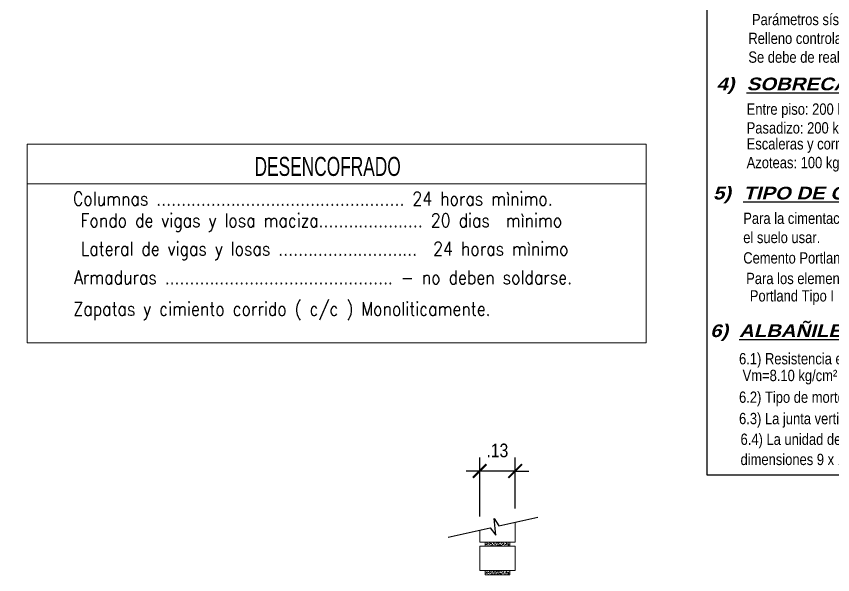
# Model space of a CAD drawing. Header units: millimetres. Extents: x -3570 to 5754, y -12788176 to 1214.
# Drawn here: x 3342.86 to 3348.86, y 1142.55 to 1146.65 of the extents above; entities that cross this region are included whole.
import ezdxf
from ezdxf import colors
from ezdxf.entities.mleader import LeaderData, LeaderLine
from ezdxf.enums import TextEntityAlignment as Align
from ezdxf.math import Vec2, Vec3

# ---------------------------------------------------------------- set-up
doc = ezdxf.new("R2010")
doc.units = ezdxf.units.MM
for name, color, linetype in [('.D1 Corte', 1, 'Continuous'), ('.D1 cotas', 1, 'Continuous'), ('.D1 Texto', 7, 'Continuous')]:
    doc.layers.add(name, color=color, linetype=linetype)
for name, color, linetype, lineweight in [('CEM_02', 2, 'Continuous', 20), ('CEM_TEXTOS 1', 3, 'Continuous', 15), ('CEM_TEXTOS 3', 6, 'Continuous', 15), ('CONCRETO', 152, 'Continuous', 20), ('LADRILLO', 30, 'Continuous', 0)]:
    doc.layers.add(name, color=color, linetype=linetype, lineweight=lineweight)
doc.styles.add('Anot 2mm', font='ARIALN.TTF', dxfattribs={"height": 0.002})
doc.styles.add('arialblak', font='')
doc.styles.add('BIL', font='swissci.ttf')
doc.styles.add('LETRAS', font='arial.ttf')
doc.styles.add('llamada 50', font='romans.shx', dxfattribs={"width": 0.85, "height": 2})
doc.styles.get('arialblak').set_extended_font_data('Arial Black', italic=True)
doc.dimstyles.new('Anot Alfredo', dxfattribs={"dimtxt": 0.002, "dimasz": 0.002, "dimexe": 0.002, "dimexo": 0.002, "dimgap": 0.002, "dimtad": 2, "dimtih": 1, "dimtoh": 1, "dimzin": 4, "dimdsep": 46, "dimtxsty": 'Anot 2mm', "dimblk": 'ARCHTICK', "dimcen": 0, "dimdle": 0.002, "dimclrd": 1, "dimclre": 1, "dimclrt": 7, "dimaunit": 1, "dimadec": 3, "dimazin": 0, "dimtfac": 1, "dimtix": 1, "dimtmove": 2, "dimatfit": 0, "dimldrblk": 'ARCHTICK', "dimfxl": 0.005, "dimtolj": 1, "dimtzin": 0, "dimlwd": -1, "dimlwe": -1, "dimarcsym": 0})

# ---------------------------------------------------------------- blocks, each defined once
blk = doc.blocks.new('ET')
blk.add_lwpolyline([(2922.445597622317, 1593.503943493162), (2932.054646619473, 1593.503943493163), (2932.054646619473, 1599.947141453567), (2922.445597622317, 1599.947141453567)], close=True)
for s, height, style, p in [('4) ', 0.09334326762986656, 'arialblak', (2922.514700481729, 1596.331141059758)), ('%%USOBRECARGA', 0.09334326762986656, 'arialblak', (2922.737081985103, 1596.331141059758)), ('Entre piso: 200 kg/m2 (e=0.20m.)', 0.08297179344877025, 'BIL', (2922.737081985103, 1596.15141436019)), ('Pasadizo: 200 kg/m2 ', 0.08297179344877025, 'BIL', (2922.737081985103, 1596.013470791088)), ('Escaleras y corredores: 200 kg/m2 ', 0.08297179344877025, 'BIL', (2922.737081985103, 1595.896229084302)), ('Azoteas: 100 kg/m2 ', 0.08297179344877025, 'BIL', (2922.737081985103, 1595.758480533081)), ('5) ', 0.09334326762986656, 'arialblak', (2922.489708493393, 1595.528956056514)), ('%%UTIPO DE CEMENTO', 0.09334326762986656, 'arialblak', (2922.712089996765, 1595.528956056514)), ('Para la cimentación y todos los elementos que esten en contacto con el ', 0.08297179344877025, 'BIL', (2922.712089996765, 1595.349229356946)), ('el suelo usar.', 0.08297179344877025, 'BIL', (2922.712089996765, 1595.208056129278)), ('Cemento Portland tipo I', 0.08297179344877025, 'BIL', (2922.712089996765, 1595.057873468442)), ('Para los elementos que no esten en contacto con el suelo utilizar Cemento', 0.08297179344877025, 'BIL', (2922.733698409811, 1594.906789566752)), (' Portland Tipo I', 0.08297179344877025, 'BIL', (2922.733698409811, 1594.779046346283)), ('6) ', 0.09334326762986656, 'arialblak', (2922.469164229532, 1594.517444936126)), ('%%UALBAÑILERIA', 0.09334326762986656, 'arialblak', (2922.681207669183, 1594.517444936126)), ("6.1) Resistencia especifica del muro f'm = 65 Kg/cm², F´b = 145 kg/cm² ", 0.08297179344877025, 'BIL', (2922.681207669183, 1594.316893413717)), (' Vm=8.10 kg/cm²', 0.08297179344877025, 'BIL', (2922.681207669183, 1594.193890300612)), ('6.2) Tipo de mortero : 1:5 (cemento arena)', 0.08297179344877025, 'BIL', (2922.681207669183, 1594.034232826472)), ('6.3) La junta vertical y junta horizontal del muro de albañilería es 1.5 cm.', 0.08297179344877025, 'BIL', (2922.681207669183, 1593.877072045206)), ('6.4) La unidad de albañileria normalizada será el ladrillo tipo IV de ', 0.08297179344877025, 'BIL', (2922.692259834503, 1593.724973378984)), ('dimensiones 9 x 13 x 24 cm con 30%%% de vacíos.', 0.08297179344877025, 'BIL', (2922.692259834503, 1593.576767507063))]:
    blk.add_text(s, height=height, dxfattribs=dict(style=style)).set_placement(p)
at = {"insert": (2922.749591728033, 1597.584724433843), "char_height": 0.08297179344877025, "width": 3.675885051169235, "attachment_point": 1, "style": 'BIL'}
blk.add_mtext('Tipo de cimentación usada: Cimentación continua, Cimiento corrido.\\PProfundidad de desplante Df=2.00 m desde el nivel de terreno natural \\PAgresividad del suelo: usar cemento tipo I.\\PPresion admisible: Verificar Estudios de Mecanica deSuelos en campo antes de su ejecucion.\\P Parámetros sísmicos: Z=0.25, U=1.5, Rx=8, Ry=8\\PRelleno controlado para fines de cimentación Articulo 25.4 E 0.50\\PSe debe de realizar el estudio de suelos antes de ejecutar la obra.', dxfattribs=at)
blk = doc.blocks.new('_ArchTick')
at = {"color": 0, "linetype": 'Continuous', "const_width": 0.15}
blk.add_lwpolyline([(-0.5, -0.5), (0.5, 0.5)], dxfattribs=at)
blk = doc.blocks.new('*D139')
at = {"layer": '.D1 cotas', "color": 1, "transparency": 16777216}
for p, q in [((2938.646673653504, 2640.322082883589), (2938.646673653504, 2640.538932567973)), ((2938.776673652388, 2640.350993821588), (2938.776673652388, 2640.538932567973)), ((2938.646673653504, 2640.488932567972), (2938.596673653504, 2640.488932567972)), ((2938.776673652388, 2640.488932567972), (2938.646673653504, 2640.488932567972)), ((2938.776673652388, 2640.488932567972), (2938.826673652388, 2640.488932567972))]:
    blk.add_line(p, q, dxfattribs=at)
at = {"layer": 'Defpoints', "color": 0, "lineweight": 15, "transparency": 16777216}
for p in [(2938.646673653504, 2640.488932567972), (2938.776673652388, 2640.300993821587), (2938.646673653504, 2640.272082883589)]:
    blk.add_point(p, dxfattribs=at)
at = {"layer": '.D1 cotas', "color": 1, "transparency": 16777216, "xscale": 0.05, "yscale": 0.05, "zscale": 0.05}
blk.add_blockref('_ArchTick', (2938.646673653504, 2640.488932567972), dxfattribs=at)
at = {"layer": '.D1 cotas', "color": 1, "transparency": 16777216, "xscale": 0.05, "yscale": 0.05, "zscale": 0.05, "rotation": 180}
blk.add_blockref('_ArchTick', (2938.776673652388, 2640.488932567972), dxfattribs=at)
at = {"layer": '.D1 cotas', "color": 7, "transparency": 16777216, "insert": (2938.711673652946, 2640.564461217358), "char_height": 0.05, "attachment_point": 5, "style": 'Anot 2mm'}
blk.add_mtext('\\A1;.13', dxfattribs=at)
blk = doc.blocks.new('TRE')
at = {"layer": 'CEM_02'}
for points in [[(3414.817306490691, 1573.957149271508), (3414.817306490691, 1572.497127250652), (3419.361825529591, 1572.497127250652), (3419.361825529591, 1573.957149271508), (3414.817306490691, 1573.957149271508), (3418.147901467471, 1573.957149271508)], [(3419.361825529591, 1573.667122819101), (3414.817306490691, 1573.667122819101), (3418.147901467471, 1573.667122819101)]]:
    blk.add_lwpolyline(points, dxfattribs=at)
at = {"layer": 'CEM_TEXTOS 1', "color": 7, "true_color": 0xffffff, "style": 'LETRAS', "width": 0.65}
blk.add_text('DESENCOFRADO', height=0.14, dxfattribs=at).set_placement((3416.485745805537, 1573.724121519005))
at = {"layer": 'CEM_TEXTOS 3', "color": 7, "true_color": 0xffffff, "style": 'llamada 50', "width": 0.85}
for s, p in [('Columnas .................................................. 24 horas mìnimo.', (3416.913578509523, 1573.556708313236)), ('Fondo de vigas y losa maciza..................... 20 dias  mìnimo', (3416.976316604761, 1573.396905166754)), ('Lateral de vigas y losas ............................  24 horas mìnimo', (3417.000602319047, 1573.188845039973)), ('Armaduras .............................................. - no deben soldarse.', (3416.988459461904, 1572.978162353569)), ('Zapatas y cimiento corrido ( c/c ) Monoliticamente.', (3416.687295366173, 1572.747095701927))]:
    blk.add_text(s, height=0.1, dxfattribs=at).set_placement(p, align=Align.MIDDLE_CENTER)
blk = doc.blocks.new('5884482')
at = {"layer": 'CONCRETO', "ltscale": 0.05}
h = blk.add_hatch(dxfattribs=at)
h.set_pattern_fill('AR-SAND', color=256, scale=0.0001499999999998741, style=0)
h.set_pattern_definition([(37.50000000000001, (2607.748123826702, 2264.320763315295), (-0.0002400046943973985, 0.007341198559933936), [0, -0.005791199999995137, 0, -0.006476999999994562, 0, -0.006191249999994802]), (7.499999999999999, (2607.748123826702, 2264.320763315295), (0.006742849247064339, 0.01075237650851627), [0, -0.003124199999997377, 0, -0.005219699999995618, 0, -0.002000249999998321]), (327.5, (2607.743437526702, 2264.320763315295), (0.01186488555361194, 2.15577701781819e-05), [0, -0.001904999999998401, 0, -0.006857999999994242, 0, -0.008953499999992483]), (317.5, (2607.743437526702, 2264.320763315295), (0.01145334678707488, 0.003343939848855393), [0, -0.0009524999999992003, 0, -0.004495799999996225, 0, -0.005143499999995682])])
h.paths.add_polyline_path([(2938.666673653504, 2640.213097587053), (2938.666673653504, 2640.228097587054), (2938.756673652388, 2640.228097587054), (2938.756673652388, 2640.213097587053)])
h = blk.add_hatch(dxfattribs=at)
h.set_pattern_fill('AR-SAND', color=256, scale=0.0001499999999998741, style=0)
h.set_pattern_definition([(37.50000000000001, (2607.748123826702, 2264.215763315296), (-0.0002400046943973985, 0.007341198559933936), [0, -0.005791199999995137, 0, -0.006476999999994562, 0, -0.006191249999994802]), (7.499999999999999, (2607.748123826702, 2264.215763315296), (0.006742849247064339, 0.01075237650851627), [0, -0.003124199999997377, 0, -0.005219699999995618, 0, -0.002000249999998321]), (327.5, (2607.743437526702, 2264.215763315296), (0.01186488555361194, 2.15577701781819e-05), [0, -0.001904999999998401, 0, -0.006857999999994242, 0, -0.008953499999992483]), (317.5, (2607.743437526702, 2264.215763315296), (0.01145334678707488, 0.003343939848855393), [0, -0.0009524999999992003, 0, -0.004495799999996225, 0, -0.005143499999995682])])
h.paths.add_polyline_path([(2938.666673653504, 2640.108097587054), (2938.666673653504, 2640.123097587054), (2938.756673652388, 2640.123097587054), (2938.756673652388, 2640.108097587054)])
at = {"layer": '.D1 Corte', "elevation": 6905.056200032297}
blk.add_lwpolyline([(2938.53051001108, 2640.24624903826), (2938.685684350151, 2640.28075854391), (2938.706034903934, 2640.252948038302), (2938.69928553625, 2640.314780663187), (2938.717210839094, 2640.287769777563), (2938.860379569103, 2640.319609333811)], dxfattribs=at)
at = {"layer": 'CONCRETO', "ltscale": 0.05, "elevation": 6905.056200032297}
for points in [[(2938.756673652388, 2640.228097587054), (2938.666673653504, 2640.228097587054), (2938.666673653504, 2640.213097587054), (2938.756673652388, 2640.213097587054)], [(2938.756673652388, 2640.123097587054), (2938.666673653504, 2640.123097587054), (2938.666673653504, 2640.108097587055), (2938.756673652388, 2640.108097587055)]]:
    blk.add_lwpolyline(points, close=True, dxfattribs=at)
at = {"layer": 'LADRILLO', "elevation": 6905.056200032297}
blk.add_lwpolyline([(2938.776673652388, 2640.300993821587), (2938.776673652388, 2640.228097587054), (2938.646673653504, 2640.228097587054), (2938.646673653504, 2640.272082883589)], dxfattribs=at)
blk.add_lwpolyline([(2938.776673652388, 2640.123097587054), (2938.646673653504, 2640.123097587054), (2938.646673653504, 2640.213097587054), (2938.776673652388, 2640.213097587054)], close=True, dxfattribs=at)
at = {"layer": '.D1 cotas'}
dim = blk.add_linear_dim(base=(2938.646673653504, 2640.488932567972, 6905.056200032297), p1=(2938.776673652388, 2640.300993821587, 6905.056200032297), p2=(2938.646673653504, 2640.272082883589, 6905.056200032297), angle=180, dimstyle='Anot Alfredo', dxfattribs=at)
dim.commit()
dim.dimension.update_dxf_attribs({"geometry": '*D139', "text_midpoint": (2938.711673652946, 2640.564461217358, 6905.056200032297)})
blk = doc.blocks.new('CIMENTACION14')
at = {"layer": '.D1 cotas', "color": 5}
ml = blk.add_multileader_mtext('Standard', dxfattribs=at)
ml.set_content('∅3/4"@15cm', color=7, style='Anot 2mm')
ml.set_leader_properties()
ml.build(insert=Vec2(0, 0))
ml.multileader.update_dxf_attribs({"text_left_attachment_type": 6, "text_right_attachment_type": 6, "dogleg_length": 0.005, "arrow_head_size": 0.1327822042427393, "scale": 50})
ctx = ml.context
ctx.base_point, ctx.scale, ctx.char_height, ctx.arrow_head_size, ctx.landing_gap_size, ctx.plane_origin, ctx.plane_x_axis, ctx.plane_y_axis = Vec3(3324.160842871824, 1143.66542602189), 50, 0.1327822042427393, 0.1327822042427393, 0.1327822042427393, Vec3(3323.941359733984, 1143.691066046322), Vec3(0.9999977370801468, 0.00212740089910024), Vec3(-0.00212740089910024, 0.9999977370801468)
ctx.left_attachment, ctx.right_attachment = 6, 6
notes = []
notes.append((ctx, [(0, (1, 1, 0), (3324.093168093892, 1143.665282050181), (0.9999977370801468, 0.002127400899100242), 0.0676749310749741, [(1, [(3323.665337281393, 1143.402264012359), (3323.540705544936, 1143.946645757151)], 0, [])])]))
ctx.mtext.insert, ctx.mtext.text_direction, ctx.mtext.rotation, ctx.mtext.width, ctx.mtext.defined_height, ctx.mtext.flow_direction = Vec3(3324.293259245973, 1143.837527924049), Vec3(0.9999977370801468, 0.00212740089910024), 0.002127402503814269, 0.9612917875637932, 0.1593386450912863, 5
for ctx, leaders in notes:
    for number, flags, end, landing, length, lines in leaders:
        leader = LeaderData()
        leader.index, (leader.has_last_leader_line, leader.has_dogleg_vector, leader.attachment_direction) = number, flags
        leader.last_leader_point, leader.dogleg_vector, leader.dogleg_length = Vec3(end), Vec3(landing), length
        for number, points, colour, breaks in lines:
            line = LeaderLine()
            line.index, line.vertices, line.color, line.breaks = number, Vec3.list(points), colors.encode_raw_color(colour), breaks
            leader.lines.append(line)
        ctx.leaders.append(leader)

msp = doc.modelspace()

# ---------------------------------------------------------------- block references
at = {"layer": '.D1 Texto'}
msp.add_blockref('ET', (425.4869912973563, -450.2209436044707), dxfattribs=at)
at = {"color": 5, "lineweight": 30, "xscale": 2, "yscale": 2, "zscale": 2}
msp.add_blockref('CIMENTACION14', (-3323.848301790192, -1140.830591617099), dxfattribs=at)
msp.add_blockref('TRE', (-71.87457211016817, -428.2432107702675))
at = {"color": 1, "lineweight": 25, "xscale": 2, "yscale": 2, "zscale": 2}
msp.add_blockref('5884482', (-2531.029118632076, -4137.666089022119), dxfattribs=at)

# ---------------------------------------------------------------- leaders
at = {"layer": '.D1 cotas', "color": 5}
ml = msp.add_multileader_mtext('Standard', dxfattribs=at)
ml.set_content('∅3/4"@15cm INFERIOR', color=7, style='Anot 2mm')
ml.set_leader_properties()
ml.build(insert=Vec2(0, 0))
ml.multileader.update_dxf_attribs({"text_left_attachment_type": 6, "text_right_attachment_type": 6, "dogleg_length": 0.005, "arrow_head_size": 0.1327822042427393, "scale": 50})
ctx = ml.context
ctx.base_point, ctx.scale, ctx.char_height, ctx.arrow_head_size, ctx.landing_gap_size, ctx.plane_origin, ctx.plane_x_axis, ctx.plane_y_axis = Vec3(3324.316231448644, 1146.454068909689, -1.862645149230957e-09), 50, 0.1327822042427393, 0.1327822042427393, 0.1327822042427393, Vec3(3324.096748310805, 1146.316759475994, -1.862645149230957e-09), Vec3(0.9999977370801468, 0.00212740089910024), Vec3(-0.00212740089910024, 0.9999977370801468)
ctx.left_attachment, ctx.right_attachment = 6, 6
notes = []
notes.append((ctx, [(0, (1, 1, 0), (3324.248556670712, 1146.45392493798, -1.862645149230957e-09), (0.9999977370801468, 0.002127400899100242), 0.0676749310749741, [(1, [(3323.820725858213, 1146.027957442031, -1.862645149230957e-09), (3324.074914654712, 1147.156283853754, -1.862645149230957e-09)], 0, [])])]))
ctx.mtext.insert, ctx.mtext.text_direction, ctx.mtext.rotation, ctx.mtext.width, ctx.mtext.defined_height, ctx.mtext.flow_direction = Vec3(3324.448674375235, 1146.61368967519, -1.862645149230957e-09), Vec3(0.9999977370801468, 0.00212740089910024), 0.002127402503814269, 0.9612917875637932, 0.1593386450912863, 5
ml = msp.add_multileader_mtext('Standard', dxfattribs=at)
ml.set_content('∅3/4"@15cm SUPERIOR', color=7, style='Anot 2mm')
ml.set_leader_properties()
ml.build(insert=Vec2(0, 0))
ml.multileader.update_dxf_attribs({"text_left_attachment_type": 6, "text_right_attachment_type": 6, "dogleg_length": 0.005, "arrow_head_size": 0.1327822042427393, "scale": 50})
ctx = ml.context
ctx.base_point, ctx.scale, ctx.char_height, ctx.arrow_head_size, ctx.landing_gap_size, ctx.plane_origin, ctx.plane_x_axis, ctx.plane_y_axis = Vec3(3322.433165964798, 1144.359509179802, -3.725290298461914e-09), 50, 0.1327822042427393, 0.1327822042427393, 0.1327822042427393, Vec3(3322.013226145259, 1144.221773293417, -3.725290298461914e-09), Vec3(0.9999977370801468, 0.00212740089910024), Vec3(-0.00212740089910024, 0.9999977370801468)
ctx.left_attachment, ctx.right_attachment = 6, 6
notes.append((ctx, [(0, (1, 1, 0), (3322.365491186866, 1144.359365208092, -3.725290298461914e-09), (0.9999977370801468, 0.002127400899100242), 0.0676749310749741, [(1, [(3321.737203692667, 1143.932971259454, -3.725290298461914e-09), (3321.974644646809, 1143.424784177103, -3.725290298461914e-09)], 0, [])])]))
ctx.mtext.insert, ctx.mtext.text_direction, ctx.mtext.rotation, ctx.mtext.width, ctx.mtext.defined_height, ctx.mtext.flow_direction = Vec3(3322.565608891388, 1144.519129945303, -3.725290298461914e-09), Vec3(0.9999977370801468, 0.00212740089910024), 0.002127402503814269, 0.9612917875637932, 0.1593386450912863, 5
for ctx, leaders in notes:
    for number, flags, end, landing, length, lines in leaders:
        leader = LeaderData()
        leader.index, (leader.has_last_leader_line, leader.has_dogleg_vector, leader.attachment_direction) = number, flags
        leader.last_leader_point, leader.dogleg_vector, leader.dogleg_length = Vec3(end), Vec3(landing), length
        for number, points, colour, breaks in lines:
            line = LeaderLine()
            line.index, line.vertices, line.color, line.breaks = number, Vec3.list(points), colors.encode_raw_color(colour), breaks
            leader.lines.append(line)
        ctx.leaders.append(leader)

doc.saveas('drawing.dxf')
